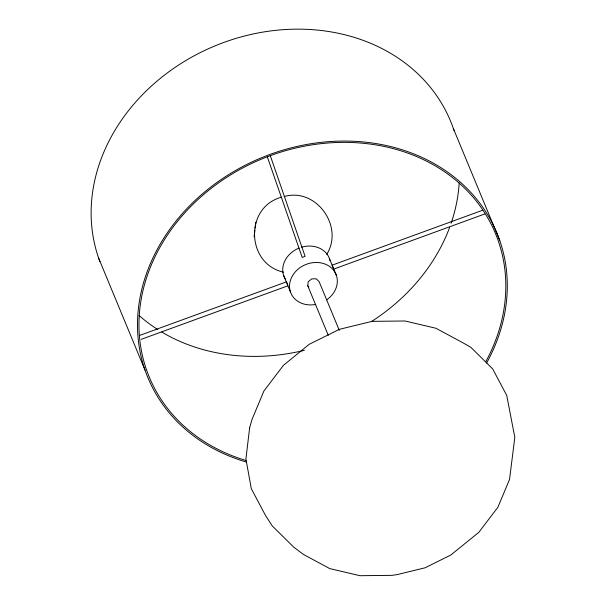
<?xml version="1.0" encoding="UTF-8"?>
<svg xmlns="http://www.w3.org/2000/svg" width="606" height="606" viewBox="0 0 606 606"><rect width="100%" height="100%" fill="white"/><g stroke="black" fill="none" stroke-linecap="round" stroke-linejoin="round"><path stroke-width="0.91" d="M283.532 272.147C246.263 264.057 244.195 207.184 281.502 197.2M328.285 335.33L307.75 285.767L308.234 281.745L311.757 278.866L316.264 278.813L319.104 281.623L339.277 330.323M254.088 236.855L254.899 230.265M255.141 228.053L255.861 222.243M326.702 254.391C344.306 226.561 316.12 187.254 284.176 196.549M139.691 335.406L286.555 281.805L286.903 282.638M482.437 210.327L332.027 265.216L333.186 267.716M141.16 339.36L288.032 285.767M333.497 269.17L484.792 213.963M307.75 285.767L308.886 286.896M453.424 128.692L499.783 240.597M329.558 258.913L336.353 275.329M283.706 275.647L290.501 292.062M98.649 258.156L145.001 370.069M270.276 155.628L305.098 256.353L302.197 257.414L267.375 156.977M287.176 283.297L287.411 284.6M245.915 460.469A187.39 158.393 -22.5 0 1 156.749 253.263A187.39 158.393 -22.5 0 1 403.52 151.659A187.39 158.393 -22.5 0 1 485.747 361.721M459.189 183.035A187.39 158.393 -22.5 0 1 451.137 223.197M449.576 227.568A187.39 158.393 -22.5 0 1 371.592 321.475M304.401 350.306A187.39 158.393 -22.5 0 1 161.825 332.073M157.863 329.634A187.39 158.393 -22.5 0 1 139.175 315.582M99.899 261.625A188.905 159.673 -22.5 0 1 222.819 42.814A188.905 159.673 -22.5 0 1 454.015 130.434M246.203 461.984A188.905 159.673 -22.5 0 1 155.28 253.119A188.905 159.673 -22.5 0 1 404.475 150.523A188.905 159.673 -22.5 0 1 486.61 363.009M315.787 304.424A24.414 20.634 -22.5 0 1 290.35 280.654A24.414 20.634 -22.5 0 1 327.391 265.117A24.414 20.634 -22.5 0 1 326.626 299.879M301.606 247.203A24.414 20.634 -22.5 0 1 330.058 260.648M285.706 279.677A24.414 20.634 -22.5 0 1 299.038 248.096M249.611 428.033L245.915 458.909L251.285 488.633L265.367 515.183L272.23 525.902L293.683 547.104L303.636 554.543L329.778 568.602L359.956 575.7L392.12 575.344L397.271 574.571L425.079 567.799L450.811 555.035L478.831 532.318L497.89 507.252L509.54 479.407L514.82 437.38L506.73 395.415L492.655 368.872L470.832 347.306L462.62 342.632L435.888 328.247L405.013 320.991L372.107 321.354L339.413 329.316L309.158 344.329L283.403 365.373L263.905 391.014L251.99 419.503L249.611 428.033"/></g></svg>
